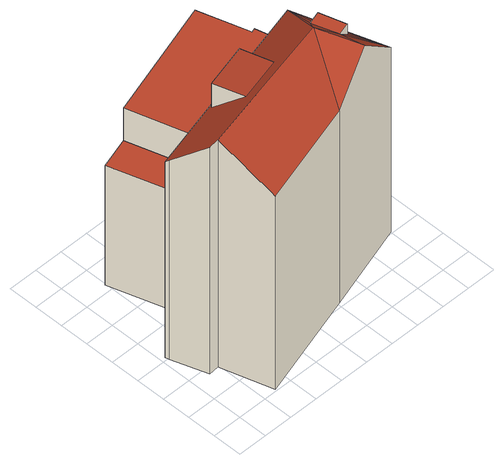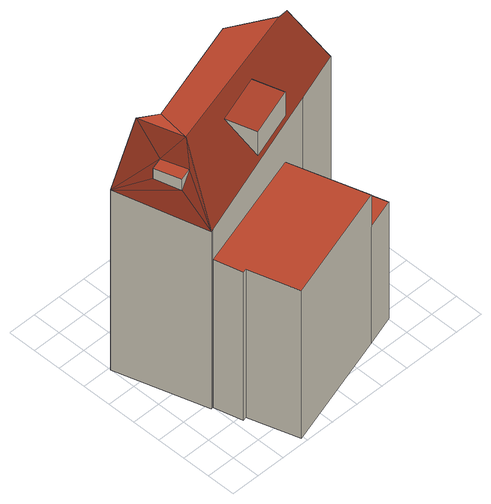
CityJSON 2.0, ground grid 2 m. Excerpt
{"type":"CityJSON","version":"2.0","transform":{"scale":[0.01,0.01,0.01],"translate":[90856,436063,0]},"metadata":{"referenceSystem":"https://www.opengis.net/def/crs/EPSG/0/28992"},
"CityObjects":{
"building1":{"type":"Building","attributes":{"measuredHeight":18.26,"yearOfConstruction":1929,"LAAGSTE_BOUWLAAG":0,"AANTAL_BOUWLAGEN":5,"AANTAL_ADRESSEN":4,"WIJK":"Delfshaven","PANDSOORT":"Tussenpand","BUURT":"Nieuwe Westen","HOOGSTE_BOUWLAAG":4},"address":[{"CountryName":"Nederland","LocalityName":"Rotterdam","ThoroughfareNumber":"85-85","ThoroughfareName":"Schonebergerweg","PostalCode":"3023ZJ"}],"children":["building1-1","building1-2"],"geometry":[{"type":"Solid","lod":"2","boundaries":[[[[0,1,2,3]],[[4,0,3]],[[5,2,1]],[[3,2,5,4]],[[6,7,8]],[[9,10,11]],[[11,6,8,9]],[[10,9,8,7]],[[12,13,14,15]],[[16,17,18,19]],[[19,20,21,22,16]],[[13,22,21,14]],[[23,24,25,26]],[[24,18,17,25]],[[27,23,26,28]],[[29,30,31,32]],[[12,15,33,29,32]],[[30,27,28,31]],[[33,34,29]],[[10,7,34]],[[15,14,6]],[[15,6,11]],[[14,34,7]],[[10,15,11]],[[10,33,15]],[[14,7,6]],[[10,34,33]],[[34,27,30,29]],[[21,20,19,18,24,23,27,34,14],[1,0,4,5]],[[12,32,31,28,26,25,17,16,22,13]]]],"semantics":{"surfaces":[{"type":"WallSurface"},{"type":"RoofSurface"},{"type":"GroundSurface"}],"values":[[0,0,0,1,0,0,0,1,0,0,0,0,0,0,0,0,0,0,1,1,1,1,1,1,1,1,1,1,1,2]]}}]},
"building1-1":{"type":"BuildingInstallation","parents":["building1"],"geometry":[{"type":"MultiSurface","lod":"2","boundaries":[[[6,7,8]],[[9,10,11]],[[11,6,8,9]],[[10,9,8,7]]],"semantics":{"surfaces":[{"type":"WallSurface"},{"type":"RoofSurface"}],"values":[0,0,0,1]}}]},
"building1-2":{"type":"BuildingInstallation","parents":["building1"],"geometry":[{"type":"MultiSurface","lod":"2","boundaries":[[[0,1,2,3]],[[4,0,3]],[[5,2,1]],[[3,2,5,4]]],"semantics":{"surfaces":[{"type":"WallSurface"},{"type":"RoofSurface"}],"values":[0,0,0,1]}}]},
"building2":{"type":"Building","attributes":{"measuredHeight":12.18,"yearOfConstruction":1994,"LAAGSTE_BOUWLAAG":"0","AANTAL_BOUWLAGEN":"4","AANTAL_ADRESSEN":"2","WIJK":"Delfshaven","PANDSOORT":"Tussenpand","BUURT":"Nieuwe Westen","HOOGSTE_BOUWLAAG":"3"},"address":[{"CountryName":"Nederland","LocalityName":"Rotterdam","ThoroughfareNumber":"83-83","ThoroughfareName":"Schonebergerweg","PostalCode":"3023ZJ"}],"children":["building2-1","building2-2"]},
"building2-1":{"type":"BuildingPart","parents":["building2"],"geometry":[{"type":"Solid","lod":"2","boundaries":[[[[35,36,37,38]],[[38,39,16,35]],[[36,40,41,37]],[[39,41,40,16]],[[37,41,39,38]],[[35,16,40,36]]]],"semantics":{"surfaces":[{"type":"ClosureSurface"},{"type":"WallSurface"},{"type":"RoofSurface"},{"type":"GroundSurface"}],"values":[[0,1,1,1,2,3]]}}]},
"building2-2":{"type":"BuildingPart","parents":["building2"],"geometry":[{"type":"Solid","lod":"2","boundaries":[[[[42,43,44,45]],[[38,35,22,46,47,48]],[[48,49,37,38]],[[49,50,51,36,37]],[[22,42,45,46]],[[43,51,50,44]],[[45,44,50,49,48,47,46]],[[43,42,22,35,36,51]],[[38,37,36,35]]]],"semantics":{"surfaces":[{"type":"WallSurface"},{"type":"RoofSurface"},{"type":"GroundSurface"},{"type":"ClosureSurface"}],"values":[[0,0,0,0,0,0,1,2,3]]}}]}
},
"vertices":[
[844,844,1524],[528,749,1549],[528,749,1742],[844,844,1717],[906,636,1717],[591,541,1742],[1382,766,1576],[1294,739,1666],[1382,766,1666],[1435,587,1666],[1354,563,1666],[1435,587,1583],[1602,411,0],[1416,1037,0],[1416,1037,1460],[1602,411,1483],[358,719,0],[32,620,0],[32,620,1572],[358,719,1544],[564,781,1528],[1400,1033,1460],[1400,1033,0],[119,353,1821],[41,593,1596],[41,593,0],[119,353,0],[189,361,1826],[189,361,0],[1015,231,1542],[294,12,1550],[294,12,0],[1015,231,0],[1305,320,1786],[1207,624,1782],
[564,781,0],[402,1314,0],[402,1314,959],[564,781,959],[358,719,959],[195,1250,0],[195,1250,959],
[1349,1230,0],[1323,1222,0],[1323,1222,1218],[1349,1230,1218],[1400,1033,1218],[814,856,1218],[564,781,1218],[402,1314,1218],[1217,1565,1218],[1217,1565,0]
]}
